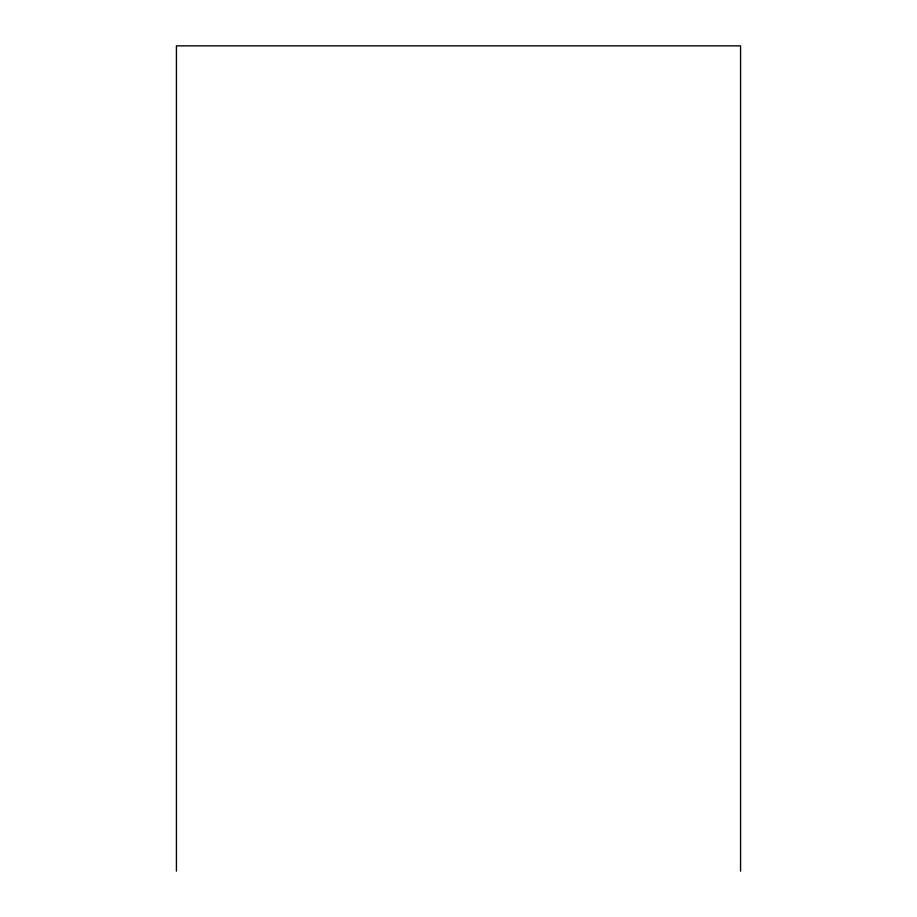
<?xml version="1.0" encoding="UTF-8"?>
<svg xmlns="http://www.w3.org/2000/svg" width="917" height="917" viewBox="0 0 917 917"><rect width="100%" height="100%" fill="white"/><g stroke="black" fill="none" stroke-linecap="round" stroke-linejoin="round"><path stroke-width="1.38" d="M740.569 871.15L740.569 45.85L176.431 45.85L176.431 871.15"/></g></svg>
